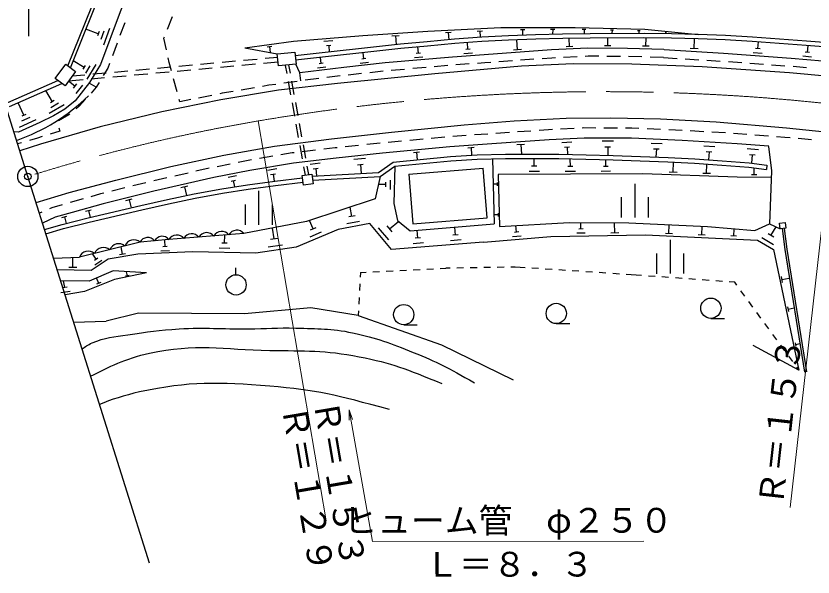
# Model space of a CAD drawing. Units: millimetres, scale not verified. Extents: x 40000 to 680000, y 20000 to 380000.
# Drawn here: x 69891 to 128878, y 254145 to 295658 of the extents above; entities that cross this region are included whole.
import ezdxf
from ezdxf.enums import TextEntityAlignment as Align

# ---------------------------------------------------------------- set-up
doc = ezdxf.new("R2010")
doc.units = ezdxf.units.MM
doc.header["$LTSCALE"] = 1000
doc.header["$PDMODE"] = 32
doc.header["$PDSIZE"] = 500
doc.linetypes.add('CHAIN', pattern=[18.5, 12, -1.5, 3.5, -1.5])
for name, color, linetype, lineweight in [('M-BGD', 7, 'Continuous', 25), ('M-BMK', 2, 'CHAIN', 13), ('M-BMK-OTRS', 5, 'Continuous', 25), ('M-BMK-SRVR', 3, 'Continuous', 25), ('M-STR-HTXT', 7, 'Continuous', 13), ('M-STR-STRC', 7, 'Continuous', 25)]:
    doc.layers.add(name, color=color, linetype=linetype, lineweight=lineweight)
doc.layers.add('M-OTRS', color=6, linetype='Continuous')
doc.styles.add('ＭＳ ゴシック', font='')
doc.styles.get('ＭＳ ゴシック').set_extended_font_data('MS Gothic')

# ---------------------------------------------------------------- blocks, each defined once
blk = doc.blocks.new('open_arrow')
at = {"color": 0, "linetype": 'Continuous', "lineweight": -2}
blk.add_lwpolyline([(7.5, 1.25), (0, 0), (7.5, -1.25)], dxfattribs=at)

msp = doc.modelspace()

# ---------------------------------------------------------------- linework, layer by layer
at = {"layer": 'M-BGD'}
for p, q in [((70817, 296167), (70819, 294167)), ((81105, 294684), (81465, 295617)), ((77944, 295136), (77590, 294201)), ((75985, 294342), (75072, 294688)), ((76043, 294495), (75927, 294190)), ((76405, 294532), (76174, 293923)), ((76824, 294721), (76363, 293503)), ((101671, 294426), (102105, 294448)), ((101888, 294437), (101916, 293894)), ((104034, 294536), (104411, 294556)), ((104223, 294546), (104247, 294076)), ((107217, 294648), (107553, 294647)), ((107385, 294647), (107384, 294228)), ((109450, 294689), (109767, 294688)), ((109609, 294689), (109608, 294292)), ((111798, 294675), (112072, 294674)), ((111935, 294675), (111934, 294333)), ((113883, 294640), (114117, 294640)), ((114000, 294640), (113999, 294348)), ((115890, 294585), (116072, 294584)), ((115981, 294585), (115980, 294358)), ((117930, 294458), (118024, 294448)), ((117977, 294453), (117964, 294336)), ((80844, 294008), (80889, 294124)), ((81024, 293151), (80844, 294008)), ((92681, 293784), (93339, 293838)), ((97698, 294185), (98243, 294222)), ((97970, 294204), (98017, 293523)), ((107016, 293156), (106964, 293891)), ((110862, 293392), (110831, 293996)), ((113681, 293448), (113684, 294026)), ((116502, 293420), (116522, 294038)), ((120069, 293234), (120113, 293970)), ((77377, 293640), (77024, 292705)), ((86828, 293309), (89225, 292859)), ((88473, 293375), (88826, 293421)), ((88650, 293398), (88708, 292956)), ((92872, 293468), (93202, 293495)), ((93037, 293482), (93078, 292988)), ((99672, 292893), (99632, 293362)), ((103498, 293211), (103175, 293187)), ((103337, 293199), (103301, 293683)), ((107310, 293177), (106722, 293135)), ((111103, 293404), (110620, 293380)), ((113912, 293446), (113449, 293449)), ((116749, 293412), (116255, 293428)), ((120364, 293216), (119774, 293252)), ((124960, 293227), (124627, 293250)), ((124794, 293239), (124830, 293738)), ((128463, 292969), (128507, 293455)), ((89253, 292584), (88328, 292500)), ((92478, 292134), (92421, 292595)), ((95644, 292486), (95595, 292939)), ((100012, 292607), (99386, 292553)), ((99829, 292906), (99516, 292879)), ((103683, 292900), (103038, 292853)), ((111420, 292637), (110422, 292587)), ((112236, 292678), (112020, 292667)), ((113019, 292673), (112236, 292678)), ((114619, 292662), (113619, 292669)), ((116219, 292623), (115219, 292656)), ((117818, 292571), (116818, 292604)), ((125103, 292882), (124437, 292930)), ((128758, 292615), (128110, 292674)), ((128625, 292954), (128301, 292983)), ((74931, 291847), (74123, 292330)), ((75791, 292063), (75147, 290986)), ((76811, 292143), (76679, 291794)), ((81221, 292213), (81147, 292564)), ((81390, 291594), (81221, 292213)), ((82950, 292010), (81955, 291920)), ((84544, 292156), (83548, 292065)), ((86137, 292301), (85141, 292210)), ((87608, 292083), (86612, 291992)), ((87731, 292446), (86735, 292355)), ((89285, 292236), (88206, 292137)), ((89955, 291391), (89845, 292003)), ((90202, 291430), (90091, 292047)), ((90911, 291452), (90614, 292088)), ((92632, 292153), (92325, 292115)), ((95979, 292217), (95375, 292151)), ((95795, 292502), (95493, 292470)), ((103438, 292104), (102441, 292031)), ((104585, 292188), (104037, 292148)), ((105034, 292220), (104585, 292188)), ((106630, 292335), (105633, 292263)), ((108226, 292449), (107229, 292378)), ((109555, 292544), (108824, 292492)), ((109822, 292558), (109555, 292544)), ((117818, 292571), (118816, 292510)), ((119415, 292474), (120413, 292414)), ((121012, 292378), (122010, 292317)), ((122609, 292277), (123606, 292205)), ((124205, 292163), (125202, 292091)), ((125801, 292048), (126798, 291977)), ((75011, 291982), (74850, 291713)), ((75361, 291955), (75039, 291417)), ((76577, 291430), (75581, 291340)), ((76679, 291794), (76357, 291257)), ((78170, 291575), (77174, 291485)), ((79764, 291720), (78768, 291630)), ((81235, 291503), (80239, 291412)), ((81357, 291865), (80361, 291775)), ((82828, 291648), (81832, 291557)), ((84421, 291793), (83425, 291702)), ((86015, 291938), (85019, 291847)), ((90985, 290856), (90911, 291452)), ((92824, 291865), (92210, 291789)), ((97061, 291565), (96067, 291458)), ((98655, 291707), (97659, 291622)), ((100249, 291845), (99253, 291759)), ((101843, 291982), (100847, 291896)), ((127396, 291931), (128392, 291841)), ((69294, 289245), (72991, 290883)), ((74861, 290923), (73782, 290824)), ((74253, 290469), (73792, 290839)), ((74983, 291285), (74059, 291201)), ((76454, 291068), (75458, 290977)), ((78048, 291213), (77052, 291122)), ((79641, 291358), (78645, 291267)), ((81810, 290050), (81547, 291015)), ((90705, 290817), (89715, 290680)), ((90486, 289855), (90309, 290840)), ((92293, 291018), (91300, 290895)), ((93880, 291215), (92888, 291092)), ((95471, 291393), (94476, 291286)), ((69423, 288953), (73288, 290665)), ((74377, 290623), (74130, 290315)), ((74807, 290530), (74314, 289915)), ((75831, 290377), (75316, 290685)), ((75831, 290377), (75446, 289950)), ((76049, 290742), (75831, 290377)), ((87541, 290344), (86555, 290176)), ((88604, 290525), (88132, 290445)), ((89121, 290597), (88604, 290525)), ((90239, 289816), (90062, 290800)), ((72589, 289309), (72102, 290139)), ((84391, 289783), (83411, 289585)), ((85144, 289936), (84979, 289902)), ((85964, 290075), (85144, 289936)), ((70475, 288307), (70065, 289237)), ((73467, 289079), (72360, 288431)), ((72728, 289390), (72451, 289228)), ((73028, 289194), (72474, 288870)), ((75045, 289504), (74589, 288996)), ((82014, 289303), (81968, 289471)), ((82822, 289466), (82014, 289303)), ((90522, 288241), (90345, 289226)), ((90769, 288281), (90592, 289265)), ((74589, 288996), (74342, 288796)), ((71367, 287961), (70128, 287415)), ((70921, 288134), (70301, 287861)), ((70629, 288376), (70320, 288239)), ((73797, 288352), (73028, 287891)), ((73877, 288417), (73797, 288352)), ((73060, 287369), (73131, 287126)), ((90806, 286667), (90629, 287651)), ((91053, 286706), (90876, 287690)), ((111197, 287330), (110199, 287278)), ((111917, 287368), (111797, 287361)), ((112796, 287367), (111917, 287368)), ((114396, 287367), (113396, 287367)), ((115457, 287367), (114996, 287367)), ((115996, 287341), (115457, 287367)), ((117594, 287265), (116595, 287313)), ((71842, 286735), (71486, 286627)), ((73131, 287126), (72416, 286909)), ((101619, 286686), (100624, 286594)), ((103215, 286808), (102217, 286736)), ((104811, 286923), (103813, 286851)), ((106407, 287033), (105409, 286964)), ((108003, 287142), (107005, 287073)), ((109307, 287231), (108602, 287183)), ((109600, 287246), (109307, 287231)), ((119192, 287189), (118193, 287237)), ((120789, 287096), (119791, 287154)), ((122387, 287002), (121388, 287061)), ((123305, 286948), (122986, 286967)), ((123983, 286896), (123305, 286948)), ((125578, 286772), (124581, 286849)), ((126798, 286669), (126176, 286722)), ((70309, 286277), (70014, 286190)), ((71486, 286627), (70884, 286448)), ((91336, 285131), (91159, 286115)), ((96840, 286241), (95846, 286137)), ((98433, 286390), (97437, 286298)), ((100026, 286538), (99031, 286446)), ((106952, 286137), (107532, 286176)), ((107242, 286157), (107292, 285431)), ((110291, 286306), (111021, 286345)), ((113264, 286409), (114112, 286408)), ((116896, 286247), (117705, 286209)), ((127172, 286634), (126798, 286669)), ((128766, 286487), (127770, 286579)), ((90323, 285518), (89492, 285375)), ((90479, 285536), (90323, 285518)), ((91089, 285092), (90912, 286076)), ((92068, 285722), (91075, 285606)), ((93503, 285891), (92664, 285792)), ((93658, 285907), (93503, 285891)), ((95249, 286074), (94254, 285970)), ((99306, 285564), (99755, 285606)), ((99530, 285585), (99583, 285023)), ((103341, 285910), (103792, 285943)), ((103566, 285927), (103607, 285362)), ((110493, 285951), (110858, 285970)), ((110675, 285961), (110704, 285413)), ((113476, 285984), (113900, 285984)), ((113688, 285984), (113688, 285348)), ((117079, 285833), (117484, 285814)), ((117281, 285823), (117252, 285216)), ((120801, 286043), (121608, 285996)), ((120979, 285628), (121382, 285604)), ((121181, 285616), (121145, 285010)), ((123990, 285842), (124829, 285777)), ((87074, 284958), (86342, 284814)), ((87324, 285002), (87074, 284958)), ((88901, 285273), (87916, 285103)), ((94896, 285055), (95766, 285146)), ((105154, 285090), (105274, 280275)), ((108241, 284535), (108239, 285112)), ((110918, 284528), (110916, 285089)), ((113541, 284510), (113539, 285031)), ((124167, 285406), (124587, 285374)), ((124377, 285390), (124328, 284761)), ((84185, 284384), (83209, 284165)), ((85753, 284699), (84772, 284505)), ((88503, 284240), (89206, 284361)), ((91306, 283889), (91196, 284501)), ((91554, 283924), (91443, 284541)), ((91672, 284698), (92397, 284783)), ((91895, 284357), (92258, 284399)), ((92077, 284378), (92141, 283834)), ((95159, 284643), (95594, 284688)), ((95377, 284665), (95445, 284013)), ((98958, 283960), (104474, 284401)), ((104764, 280721), (104474, 284401)), ((108434, 284536), (108049, 284534)), ((111105, 284529), (110731, 284527)), ((113714, 284511), (113367, 284509)), ((118529, 284092), (118554, 284839)), ((121000, 284000), (121024, 284697)), ((124525, 283908), (124532, 284415)), ((125468, 284626), (125430, 284308)), ((82624, 284033), (81648, 283814)), ((85604, 283722), (86221, 283843)), ((88739, 283919), (89091, 283979)), ((88915, 283949), (89006, 283422)), ((98958, 283960), (99260, 280268)), ((108627, 284153), (107859, 284149)), ((111294, 284156), (110546, 284153)), ((113890, 284164), (113195, 284161)), ((118827, 284082), (118230, 284102)), ((121279, 283990), (120721, 284009)), ((124728, 283906), (124323, 283911)), ((79504, 283322), (78533, 283081)), ((81062, 283682), (80087, 283463)), ((85819, 283444), (86127, 283504)), ((85973, 283474), (86064, 283012)), ((97236, 283179), (96713, 283194)), ((97241, 283354), (97231, 283005)), ((97595, 283518), (97575, 282820)), ((105509, 283219), (105200, 283218)), ((105509, 283343), (105510, 283096)), ((115677, 283247), (115680, 280747)), ((76398, 282550), (76150, 282488)), ((77951, 282936), (76981, 282694)), ((82097, 282968), (82622, 283086)), ((82360, 283027), (82507, 282370)), ((87843, 282712), (87846, 280212)), ((74856, 282124), (73893, 281854)), ((76150, 282488), (75434, 282287)), ((78020, 282001), (78503, 282121)), ((78262, 282061), (78412, 281458)), ((114678, 282246), (114680, 280746)), ((116678, 282248), (116680, 280748)), ((72543, 281466), (72365, 281386)), ((73316, 281688), (72543, 281466)), ((86844, 281711), (86846, 280211)), ((88844, 281713), (88846, 280213)), ((94758, 280828), (94627, 281520)), ((71818, 281140), (71628, 281055)), ((73279, 280739), (73667, 280850)), ((73473, 280794), (73612, 280310)), ((75045, 281210), (75455, 281325)), ((75250, 281268), (75394, 280756)), ((94989, 280871), (94527, 280784)), ((105566, 280944), (105257, 280943)), ((105565, 281067), (105566, 280820)), ((91884, 279902), (91620, 280535)), ((95307, 280453), (94383, 280279)), ((97544, 279901), (98208, 280458)), ((99052, 279763), (105274, 280275)), ((99260, 280268), (104764, 280721)), ((111705, 279897), (111698, 280367)), ((114208, 279601), (114196, 280350)), ((118212, 279557), (118242, 280214)), ((125647, 280279), (126455, 279911)), ((89000, 279162), (88879, 279967)), ((92482, 279655), (91638, 279303)), ((92095, 279990), (91673, 279813)), ((97473, 279087), (96731, 279972)), ((97730, 279680), (97359, 280122)), ((99637, 279226), (99592, 279808)), ((102415, 279448), (102369, 280036)), ((107096, 279675), (106775, 279647)), ((106935, 279661), (106893, 280142)), ((111862, 279900), (111549, 279895)), ((114508, 279606), (113909, 279597)), ((120642, 279457), (120672, 280109)), ((123005, 279370), (123030, 279914)), ((125764, 279411), (126144, 280053)), ((80924, 278588), (80902, 279078)), ((85325, 278850), (85339, 279436)), ((89269, 279203), (88732, 279122)), ((99831, 279241), (99444, 279211)), ((102838, 279086), (102054, 279025)), ((102611, 279463), (102219, 279433)), ((107284, 279368), (106643, 279312)), ((112023, 279589), (111397, 279579)), ((118474, 279545), (117949, 279570)), ((118297, 279091), (118299, 276591)), ((120902, 279445), (120381, 279469)), ((123222, 279360), (122787, 279380)), ((125939, 278730), (125083, 279236)), ((125978, 279284), (125550, 279537)), ((77784, 278025), (77689, 278570)), ((81087, 278596), (80760, 278581)), ((85707, 278449), (84924, 278468)), ((85520, 278845), (85129, 278854)), ((89618, 278706), (88545, 278545)), ((100055, 278869), (99280, 278809)), ((75826, 277651), (75575, 278045)), ((78002, 278063), (77566, 277987)), ((81265, 278276), (80612, 278247)), ((117298, 278090), (117299, 276590)), ((119298, 278092), (119299, 276592)), ((125954, 278372), (127836, 269457)), ((72671, 277736), (74584, 277799)), ((74095, 277040), (74107, 277783)), ((75957, 277735), (75695, 277567)), ((76256, 277556), (75731, 277221)), ((74393, 277035), (73798, 277045)), ((79555, 276653), (77193, 276166)), ((78135, 276421), (78068, 276735)), ((86175, 276512), (86175, 277012)), ((95387, 276683), (95370, 276335)), ((95387, 276683), (95797, 276703)), ((96297, 276727), (96796, 276752)), ((97295, 276776), (97795, 276801)), ((98294, 276825), (98794, 276850)), ((99293, 276875), (99792, 276899)), ((100292, 276924), (100791, 276948)), ((101291, 276973), (101700, 276993)), ((102014, 276998), (101700, 276993)), ((103014, 277015), (102514, 277007)), ((104014, 277032), (103514, 277023)), ((105014, 277048), (104514, 277040)), ((106014, 277065), (105514, 277057)), ((106828, 277079), (106514, 277073)), ((107565, 277030), (106828, 277079)), ((108562, 276963), (108064, 276996)), ((109560, 276897), (109061, 276930)), ((110558, 276830), (110059, 276864)), ((111556, 276764), (111057, 276797)), ((112554, 276698), (112055, 276731)), ((113551, 276631), (113053, 276665)), ((73502, 275560), (73414, 276067)), ((77193, 276166), (74958, 275277)), ((76016, 275871), (75857, 276272)), ((78260, 276448), (78009, 276394)), ((114549, 276565), (114050, 276598)), ((115785, 276483), (115048, 276532)), ((116194, 276453), (115785, 276483)), ((117191, 276380), (116693, 276417)), ((118189, 276308), (117690, 276344)), ((119186, 276235), (118687, 276271)), ((120183, 276163), (119685, 276199)), ((121181, 276090), (120682, 276126)), ((126623, 275936), (126531, 276372)), ((126577, 276154), (127122, 276269)), ((73671, 275590), (73333, 275531)), ((76177, 275935), (75856, 275807)), ((95344, 275836), (95318, 275336)), ((122178, 276017), (121679, 276054)), ((123086, 275951), (122677, 275981)), ((123247, 275731), (123086, 275951)), ((73899, 275281), (73223, 275164)), ((74958, 275277), (73522, 275028)), ((123837, 274924), (123542, 275327)), ((95293, 274837), (95267, 274338)), ((124428, 274117), (124133, 274520)), ((91721, 274068), (86809, 273628)), ((95224, 273491), (91721, 274068)), ((95242, 273838), (95224, 273491)), ((125018, 273309), (124723, 273713)), ((127083, 273792), (127010, 274137)), ((127047, 273965), (127478, 274056)), ((78966, 273666), (76578, 273074)), ((86809, 273628), (78966, 273666)), ((121318, 273283), (122318, 273284)), ((74156, 273012), (76578, 273074)), ((98585, 272808), (99585, 272809)), ((109876, 272900), (110876, 272901)), ((125608, 272502), (125313, 272906)), ((126199, 271695), (125904, 272099)), ((127623, 271234), (127571, 271478)), ((127597, 271356), (127902, 271420)), ((127836, 269457), (124440, 271266)), ((126789, 270888), (126494, 271291)), ((127379, 270081), (127084, 270484)), ((127836, 269457), (127675, 269677))]:
    msp.add_line(p, q, dxfattribs=at)
for points in [[(73737, 291960), (76350, 298454), (77288, 299114), (85178, 318120)], [(73920, 291825), (76530, 298311), (77467, 298971), (85381, 318035)], [(86503, 317569), (83151, 309545), (79915, 301700), (77612, 295955), (76137, 292057), (75346, 290735), (74273, 289384)], [(86828, 293309), (90432, 293783), (95558, 294206), (100360, 294537), (105763, 294811), (111267, 294796), (116441, 294672), (120385, 294284)], [(118410, 294330), (116369, 294360), (112377, 294340), (110344, 294309), (108350, 294264), (106332, 294188), (104358, 294084), (102341, 293932), (100319, 293750), (98341, 293558), (90550, 292714)], [(118405, 294010), (116367, 294040), (112381, 294020), (110350, 293989), (108360, 293944), (106346, 293868), (104378, 293765), (102368, 293613), (100349, 293432), (98374, 293240), (90584, 292396)], [(150947, 290692), (150760, 290728), (149370, 291870), (147334, 292017), (142341, 292388), (128361, 293466), (124382, 293772), (122384, 293888), (120375, 293964), (118405, 294010)], [(128386, 293785), (124404, 294092), (122400, 294207), (120385, 294284), (118412, 294330)], [(151006, 291007), (150900, 291027), (149494, 292182), (147357, 292336), (142365, 292707), (128386, 293785)], [(117837, 293171), (115136, 293259), (112223, 293278), (109518, 293143), (104542, 292786), (102205, 292615), (97224, 292186), (94165, 291855), (90911, 291452)], [(117854, 293170), (122260, 292903), (127254, 292546), (129577, 292336), (136074, 291640), (141020, 291111), (145980, 290534), (149633, 290154)], [(74273, 289384), (73509, 288763), (72668, 288258)], [(72668, 288258), (71667, 287766), (70070, 287061), (69733, 287085)], [(125612, 286017), (123254, 286200), (119190, 286438), (115439, 286617), (111937, 286618), (109353, 286482), (105107, 286192), (102004, 285968), (97028, 285507), (93586, 285145), (90431, 284775), (87210, 284221), (84546, 283696), (80097, 282697), (76342, 281763), (74060, 281121), (72802, 280760), (71855, 280334)], [(125593, 285995), (125814, 284192), (125647, 280279)], [(91806, 283816), (96732, 284083), (97809, 284846), (102038, 285269), (104021, 285387), (106116, 285429), (108105, 285432), (110057, 285424), (112079, 285389), (114090, 285337), (116099, 285262), (118153, 285181), (120134, 285074), (122154, 284947), (124148, 284782), (125468, 284626)], [(91850, 283498), (96841, 283768), (97925, 284536), (102063, 284950), (104034, 285067), (106119, 285109), (108105, 285112), (110053, 285104), (112073, 285069), (114080, 285018), (116087, 284942), (118138, 284861), (120115, 284754), (122130, 284628), (124116, 284464), (125430, 284308)], [(97925, 284536), (97846, 281786), (98137, 280517), (99052, 279763)], [(96841, 283768), (96474, 282126), (91393, 280461), (86757, 279550)], [(125775, 283698), (123271, 283729), (116288, 283965), (105583, 283921), (105679, 280071)], [(72006, 279853), (73318, 280236), (75240, 280720), (79144, 281628), (81100, 282078), (83082, 282490), (85117, 282865), (87033, 283161), (89054, 283428), (91098, 283674)], [(72102, 279548), (73402, 279927), (75315, 280409), (79216, 281317), (81168, 281765), (83144, 282176), (85170, 282550), (87078, 282844), (89094, 283110), (91142, 283357)], [(104483, 278914), (97673, 278382), (96071, 280292), (93730, 279850), (90621, 278554), (87631, 278104), (82986, 278214), (78904, 278030), (76727, 277652), (75446, 276834), (72942, 276875)], [(105679, 280071), (110823, 280372), (115243, 280343), (121067, 280092), (124571, 279775), (125647, 280279)], [(126590, 279925), (126784, 278370), (128242, 269307)], [(126739, 279943), (126932, 278391), (128390, 269331)], [(86757, 279550), (81212, 279106), (79080, 278916), (74584, 277799)], [(104483, 278914), (109481, 279352), (116487, 279464), (124763, 279077), (125954, 278372)], [(79555, 276653), (77097, 276788), (75315, 276047), (73195, 276070)], [(95224, 273491), (101390, 271337), (106686, 268727)]]:
    msp.add_lwpolyline(points, dxfattribs=at)
for points in [[(89225, 292859), (90535, 292988), (90623, 292089), (89313, 291960)], [(72800, 291023), (73575, 292079), (74308, 291540), (73533, 290485)], [(91073, 283857), (91787, 283956), (91885, 283243), (91172, 283144)], [(126403, 280329), (126821, 280380), (126872, 279962), (126455, 279911)]]:
    msp.add_lwpolyline(points, close=True, dxfattribs=at)
for centre in [(86176, 275762), (98584, 273558), (109876, 273650), (121317, 274033)]:
    msp.add_circle(centre, 750, dxfattribs=at)
for centre, radius, start, end in [((65195, 300013), 14370, 289.25316, 314.3973), ((84014, 278963), 666, 37.89944, 151.26622), ((85123, 279052), 666, 37.89944, 151.26622), ((86231, 279141), 666, 37.89944, 151.26622), ((78617, 278380), 709, 49.18397, 158.72917), ((79642, 278638), 627, 36.51991, 153.63143), ((80708, 278732), 627, 36.51991, 153.63143), ((81796, 278786), 666, 37.89944, 151.26622), ((82905, 278874), 666, 37.89944, 151.26622), ((76369, 277821), 709, 49.18397, 158.72917), ((77493, 278100), 709, 49.18397, 158.72917), ((75245, 277542), 709, 49.18397, 158.72917)]:
    msp.add_arc(centre, radius, start, end, dxfattribs=at)
for points, knots in [([(74782, 271018), (74994, 271179), (75221, 271331), (75529, 271467), (76496, 271895), (77126, 271895), (78170, 272063), (79641, 272300), (80471, 272417), (81959, 272505), (83954, 272623), (85077, 272493), (87076, 272511), (88452, 272523), (89223, 272604), (90598, 272562), (92245, 272512), (93188, 272552), (94800, 272215), (96606, 271836), (97584, 271452), (99296, 270765), (101131, 270029), (101770, 269664), (103832, 268519)], [0, 0, 0, 0, 1, 1, 1, 2, 2, 2, 3, 3, 3, 4, 4, 4, 5, 5, 5, 6, 6, 6, 7, 7, 7, 8, 8, 8, 8]), ([(75415, 269006), (76794, 269678), (77949, 270312), (79776, 270711), (83175, 271453), (85202, 270986), (88681, 270914), (91267, 270861), (92749, 270948), (95286, 270446), (97755, 269957), (98715, 269569), (101415, 268456)], [0, 0, 0, 0, 1, 1, 1, 2, 2, 2, 3, 3, 3, 4, 4, 4, 4]), ([(97528, 266532), (93578, 267619), (92185, 267977), (88673, 268263), (84918, 268569), (82718, 268639), (79037, 267836), (77887, 267585), (76943, 267274), (76072, 266914)], [0, 0, 0, 0, 1, 1, 1, 2, 2, 2, 3, 3, 3, 3])]:
    msp.add_open_spline(points, degree=3, knots=knots, dxfattribs=at)
at = {"layer": 'M-BMK'}
for centre, radius, start, end in [((113475, 137056), 153000, 83.5971, 99.65841), ((109448, 160716), 129000, 99.65841, 107.44686)]:
    msp.add_arc(centre, radius, start, end, dxfattribs=at)
at = {"layer": 'M-BMK-OTRS'}
for p, q in [((70771, 283782), (61777, 312401)), ((79766, 255162), (70771, 283782))]:
    msp.add_line(p, q, dxfattribs=at)
at = {"layer": 'M-BMK-SRVR'}
msp.add_circle((70771, 283782), 750, dxfattribs=at)
at = {"layer": 'M-OTRS'}
msp.add_point((70771, 283782), dxfattribs=at)
at = {"layer": 'M-STR-HTXT'}
for p, q in [((130537, 289102), (127192, 259289)), ((92838, 258313), (87805, 287888))]:
    msp.add_line(p, q, dxfattribs=at)
msp.add_lwpolyline([(94542, 266513), (96288, 256770), (116366, 256794)], dxfattribs=at)
at = {"layer": 'M-STR-STRC'}
for points in [[(162621, 287555), (153201, 288624), (140831, 290023), (132784, 290925), (127139, 291449), (120682, 291883), (115463, 292096), (111114, 292117), (107305, 291940), (100883, 291385), (93692, 290667), (89311, 290158), (85041, 289460), (80689, 288560), (76124, 287454), (71719, 286167), (70174, 285682)], [(77272, 283516), (81347, 284512), (85264, 285364), (89031, 286025), (93239, 286578), (97670, 287063), (103055, 287595), (106754, 287902), (110599, 288089), (113904, 288126), (117597, 288038), (121713, 287823), (126905, 287382), (134523, 286579), (161974, 283534)], [(71376, 281857), (73825, 282597), (77272, 283516)]]:
    msp.add_lwpolyline(points, dxfattribs=at)

# ---------------------------------------------------------------- block references
at = {"layer": 'M-STR-HTXT', "xscale": 100, "yscale": 100, "rotation": 280.2}
msp.add_blockref('open_arrow', (94542, 266513), dxfattribs=at)

# ---------------------------------------------------------------- texts
at = {"layer": 'M-STR-HTXT', "style": 'ＭＳ ゴシック'}
for rotation, p in [(83.597, (127192, 259289)), (279.658, (91361, 266993))]:
    msp.add_text('Ｒ＝１５３', height=1833, rotation=rotation, dxfattribs=at).set_placement(p, align=Align.BOTTOM_LEFT)
msp.add_text('Ｒ＝１２９', height=1833, rotation=279.658, dxfattribs=at).set_placement((91361, 266993), align=Align.TOP_LEFT)
for s, p in [('ヒューム管\u3000φ２５０', (106325, 258332)), ('Ｌ＝８．３', (106428, 255092))]:
    msp.add_text(s, height=1833, rotation=0.066, dxfattribs=at).set_placement(p, align=Align.MIDDLE_CENTER)

doc.saveas('drawing.dxf')
